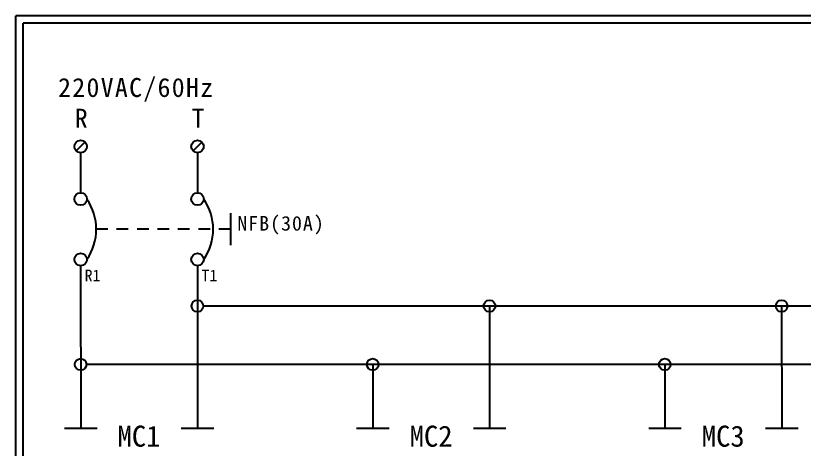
# Model space of a CAD drawing. Extents: x 10 to 297, y 3 to 207.
# Drawn here: x 10 to 145, y 132.7 to 207 of the extents above; entities that cross this region are included whole.
import ezdxf

# ---------------------------------------------------------------- set-up
doc = ezdxf.new("R2010")
doc.units = 0
doc.linetypes.add('HIDDEN9', pattern=[3.5, 2, -1.5])
doc.layers.get('0').update_dxf_attribs({"linetype": 'CONTINUOUS'})
doc.layers.add('圖框層', color=7, linetype='CONTINUOUS')
doc.layers.add('標尺寸層', color=3, linetype='CONTINUOUS')
doc.styles.add('STSL', font='kaiu.ttf')
doc.styles.add('標楷體', font='kaiu.ttf')

msp = doc.modelspace()

# ---------------------------------------------------------------- linework, layer by layer
for p, q in [((21.85, 185.35), (20.34, 183.83)), ((41.85, 185.35), (40.34, 183.83)), ((21.08, 164.16), (21.11, 136.34)), ((41.09, 164.16), (41.11, 136.34)), ((292.39, 157.27), (42.17, 157.27)), ((91.09, 157.27), (91.11, 136.34)), ((141.09, 157.27), (141.11, 136.34)), ((292.39, 147.27), (22.19, 147.27)), ((71.1, 147.27), (71.11, 136.34)), ((121.1, 147.27), (121.11, 136.34))]:
    msp.add_line(p, q)
at = {"color": 7, "linetype": 'HIDDEN9'}
msp.add_line((46.76, 170.41), (23.79, 170.41), dxfattribs=at)
for centre in [(21.1, 184.59), (41.1, 184.59), (21.1, 175.59), (41.1, 175.59), (21.1, 165.23), (41.1, 165.23)]:
    msp.add_circle(centre, 1.07)
at = {"color": 7}
for centre in [(14.74, 170.41), (34.74, 170.41)]:
    msp.add_arc(centre, 9.05, 325.1286, 34.8714, dxfattribs=at)
at = {"layer": '圖框層', "color": 7}
for p, q in [((297, 206.97), (10, 206.97)), ((10, 3), (10, 206.97)), ((295.75, 205.72), (11.25, 205.72)), ((11.25, 4.25), (11.25, 205.72))]:
    msp.add_line(p, q, dxfattribs=at)
at = {"layer": '標尺寸層', "color": 7}
for p, q in [((21.1, 183.52), (21.1, 176.66)), ((41.1, 183.52), (41.1, 176.66)), ((46.76, 173.14), (46.76, 167.68)), ((21.1, 164.16), (21.1, 164.1)), ((41.1, 164.16), (41.1, 164.1)), ((18.34, 136.34), (23.91, 136.34)), ((38.34, 136.34), (43.91, 136.34)), ((68.34, 136.34), (73.91, 136.34)), ((88.34, 136.34), (93.91, 136.34)), ((118.34, 136.34), (123.91, 136.34)), ((138.34, 136.34), (143.91, 136.34))]:
    msp.add_line(p, q, dxfattribs=at)
for centre in [(41.09, 157.27), (91.09, 157.27), (141.09, 157.27), (21.1, 147.27), (71.1, 147.27), (121.1, 147.27)]:
    msp.add_circle(centre, 1, dxfattribs=at)

# ---------------------------------------------------------------- texts
at = {"color": 0, "style": '標楷體'}
for s, insert, char_height, width, attachment_point in [('\\pt6.5;{\\T1.1;220VAC/60Hz}', (17.24, 196.31), 3.25, 35.213, 1), ('\\pt6.5;{\\T1.1;R}', (20.1, 191.05), 3.25, 2, 1), ('\\pt6.5;{\\T1.1;T}', (40.1, 191.05), 3.25, 2, 1), ('\\pt5;{\\T1.1;NFB(30A)}', (55.41, 172.68), 2.5, 13.5071, 2)]:
    msp.add_mtext(s, dxfattribs=dict(at, insert=insert, char_height=char_height, width=width, attachment_point=attachment_point))
at = {"layer": '圖框層', "color": 4, "style": 'STSL'}
for s, height, p in [('R1', 2, (21.78, 161.49)), ('T1', 2, (41.78, 161.49)), ('MC1', 3.6, (27.42, 133.18)), ('MC2', 3.6, (77.42, 133.18)), ('MC3', 3.6, (127.42, 133.18))]:
    msp.add_text(s, height=height, dxfattribs=at).set_placement(p)

doc.saveas('drawing.dxf')
